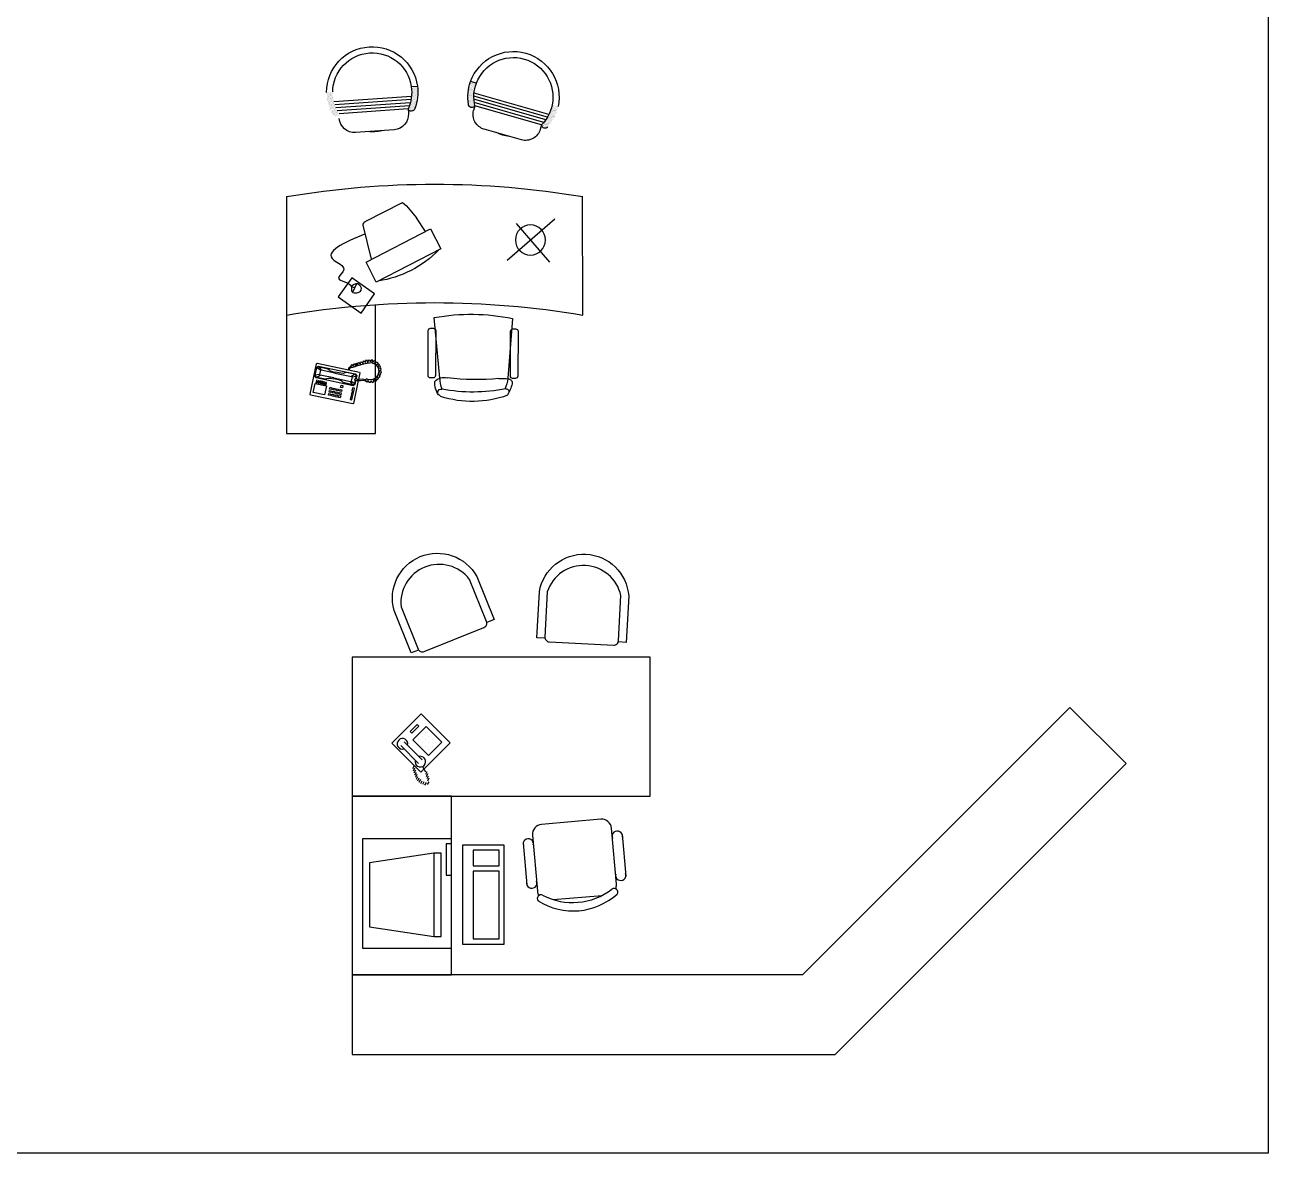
# Model space of a CAD drawing. Extents: x 0.3 to 17.9, y 0.2 to 10.4.
# Drawn here: x 11.63 to 17.89, y 0.21 to 5.89 of the extents above; entities that cross this region are included whole.
import ezdxf

# ---------------------------------------------------------------- set-up
doc = ezdxf.new("R2010")
doc.units = 0
doc.header["$MEASUREMENT"] = 0
doc.layers.get('0').update_dxf_attribs({"linetype": 'CONTINUOUS'})
doc.layers.add('Deftpoints', color=7, linetype='CONTINUOUS', plot=False)
doc.layers.add('www.dwgautocad.com', color=7, linetype='CONTINUOUS')

# ---------------------------------------------------------------- blocks, each defined once
blk = doc.blocks.new('A$C45E74A0F')
for p, q in [((27.6, 416.4), (51.7, 116.7)), ((393.8, 116.6), (421.7, 421.7)), ((0, 353.2), (1.5, 126.9)), ((25.5, 365.1), (11.7, 365)), ((38.8, 127.2), (37.4, 353.4)), ((414.4, 355.9), (415.9, 129.6)), ((440, 367.8), (426.1, 367.7)), ((453.3, 129.9), (451.8, 356.1)), ((13.3, 115.3), (27.2, 115.4)), ((427.7, 118), (441.6, 118))]:
    blk.add_line(p, q)
for centre, radius, start, end in [((238.2, -585.9), 1024.2, 79.67981, 101.86418), ((11.7, 353.2), 11.7, 90.37246, 180.37246), ((25.6, 353.3), 11.7, 0.37246, 90.37246), ((426.2, 355.9), 11.7, 90.37246, 180.37246), ((440.1, 356), 11.7, 0.37246, 90.37246), ((13.2, 127), 11.7, 180.37246, 270.37246), ((27.1, 127.1), 11.7, 270.37246, 0.37246), ((427.6, 129.7), 11.7, 180.37246, 270.37246), ((441.5, 129.8), 11.7, 270.37246, 0.37246), ((50.2, 92.6), 20.8, 98.48687, 191.15529), ((300.9, 165.2), 281.8, 195.78261, 208.5851), ((60.1, 48.6), 14.5, 84.93318, 231.29339), ((77.9, -93.2), 208.6, 84.98452, 98.48687), ((223.8, 133.3), 173, 186.27648, 204.3457), ((226.1, 883.8), 837.1, 258.65311, 280.84693), ((211.8, 1433), 1323.4, 264.98452, 276.274), ((374.6, 62.5), 58, 40.88663, 108.26843), ((265, 111.9), 127.8, 336.8633, 2.63181), ((324.4, 89.3), 94.6, 323.16991, 6.71583), ((230.4, 520.7), 521.3, 250.16099, 287.80067), ((386.9, 44.5), 17.4, 287.05207, 100.84693)]:
    blk.add_arc(centre, radius, start, end)
blk = doc.blocks.new('A$C54284ABF')
for p, q in [((535.1, 1762.7), (564.6, 1771.1)), ((537, 1760.5), (537, 1760.5)), ((540, 1756.1), (540, 1756.1)), ((542.4, 1760.2), (542.4, 1760.2)), ((544.7, 1764.4), (544.7, 1764.4)), ((545.4, 1755.8), (545.4, 1755.8)), ((547.7, 1760), (547.7, 1760)), ((550, 1764.2), (550, 1764.2)), ((550.7, 1755.6), (550.7, 1755.6)), ((553, 1759.8), (553, 1759.8)), ((555.4, 1763.9), (555.4, 1763.9)), ((556.1, 1755.3), (556.1, 1755.3)), ((557.7, 1768.1), (557.7, 1768.1)), ((558.4, 1759.5), (558.4, 1759.5)), ((560.7, 1763.7), (560.7, 1763.7)), ((561.4, 1755.1), (561.4, 1755.1)), ((563, 1767.9), (563, 1767.9)), ((563.7, 1759.3), (563.7, 1759.3)), ((566.1, 1763.5), (566.1, 1763.5)), ((566.7, 1754.9), (566.7, 1754.9)), ((169.9, 1606.2), (546.5, 1713.7)), ((177.3, 1592.5), (547.5, 1698)), ((540.7, 1747.5), (540.7, 1747.5)), ((543.1, 1751.6), (543.1, 1751.6)), ((543.8, 1743), (543.8, 1743)), ((544.4, 1734.5), (544.4, 1734.5)), ((545.1, 1725.9), (545.1, 1725.9)), ((546.1, 1747.2), (546.1, 1747.2)), ((546.8, 1738.6), (546.8, 1738.6)), ((547.5, 1730), (547.5, 1730)), ((547.9, 1691.5), (547.9, 1691.5)), ((548.2, 1721.4), (548.2, 1721.4)), ((548.4, 1751.4), (548.4, 1751.4)), ((548.8, 1712.9), (548.8, 1712.9)), ((549.1, 1742.8), (549.1, 1742.8)), ((549.5, 1704.3), (549.5, 1704.3)), ((549.8, 1734.2), (549.8, 1734.2)), ((550.2, 1695.7), (550.2, 1695.7)), ((550.5, 1725.6), (550.5, 1725.6)), ((551.2, 1717), (551.2, 1717)), ((551.4, 1747), (551.4, 1747)), ((551.9, 1708.4), (551.9, 1708.4)), ((552.1, 1738.4), (552.1, 1738.4)), ((552.6, 1699.8), (552.6, 1699.8)), ((552.8, 1729.8), (552.8, 1729.8)), ((553.2, 1691.3), (553.2, 1691.3)), ((553.5, 1721.2), (553.5, 1721.2)), ((553.7, 1751.2), (553.7, 1751.2)), ((554.2, 1712.6), (554.2, 1712.6)), ((554.4, 1742.6), (554.4, 1742.6)), ((554.9, 1704), (554.9, 1704)), ((555.1, 1734), (555.1, 1734)), ((555.6, 1695.4), (555.6, 1695.4)), ((555.8, 1725.4), (555.8, 1725.4)), ((556.5, 1716.8), (556.5, 1716.8)), ((556.8, 1746.8), (556.8, 1746.8)), ((557.2, 1708.2), (557.2, 1708.2)), ((557.5, 1738.2), (557.5, 1738.2)), ((557.9, 1699.6), (557.9, 1699.6)), ((558.1, 1729.6), (558.1, 1729.6)), ((558.6, 1691), (558.6, 1691)), ((558.8, 1721), (558.8, 1721)), ((559.1, 1750.9), (559.1, 1750.9)), ((559.5, 1712.4), (559.5, 1712.4)), ((559.8, 1742.3), (559.8, 1742.3)), ((560.2, 1703.8), (560.2, 1703.8)), ((560.5, 1733.7), (560.5, 1733.7)), ((560.9, 1695.2), (560.9, 1695.2)), ((561.2, 1725.2), (561.2, 1725.2)), ((561.9, 1716.6), (561.9, 1716.6)), ((562.1, 1746.5), (562.1, 1746.5)), ((562.5, 1708), (562.5, 1708)), ((562.8, 1737.9), (562.8, 1737.9)), ((563.2, 1699.4), (563.2, 1699.4)), ((563.5, 1729.3), (563.5, 1729.3)), ((563.9, 1690.8), (563.9, 1690.8)), ((564.2, 1720.7), (564.2, 1720.7)), ((564.4, 1750.7), (564.4, 1750.7)), ((564.9, 1712.1), (564.9, 1712.1)), ((565.1, 1742.1), (565.1, 1742.1)), ((565.6, 1703.6), (565.6, 1703.6)), ((565.8, 1733.5), (565.8, 1733.5)), ((566.3, 1695), (566.3, 1695)), ((566.5, 1724.9), (566.5, 1724.9)), ((567.2, 1716.3), (567.2, 1716.3)), ((567.4, 1746.3), (567.4, 1746.3)), ((567.9, 1707.7), (567.9, 1707.7)), ((568.1, 1737.7), (568.1, 1737.7)), ((568.6, 1699.1), (568.6, 1699.1)), ((568.8, 1729.1), (568.8, 1729.1)), ((569.3, 1690.6), (569.3, 1690.6)), ((569.5, 1720.5), (569.5, 1720.5)), ((569.8, 1750.5), (569.8, 1750.5)), ((570.2, 1711.9), (570.2, 1711.9)), ((570.5, 1741.9), (570.5, 1741.9)), ((570.9, 1703.3), (570.9, 1703.3)), ((571.1, 1733.3), (571.1, 1733.3)), ((571.6, 1694.7), (571.6, 1694.7)), ((571.8, 1724.7), (571.8, 1724.7)), ((572.5, 1716.1), (572.5, 1716.1)), ((573.2, 1707.5), (573.2, 1707.5)), ((573.5, 1737.5), (573.5, 1737.5)), ((573.9, 1698.9), (573.9, 1698.9)), ((574.2, 1728.9), (574.2, 1728.9)), ((574.6, 1690.3), (574.6, 1690.3)), ((574.9, 1720.3), (574.9, 1720.3)), ((575.6, 1711.7), (575.6, 1711.7)), ((576.2, 1703.1), (576.2, 1703.1)), ((576.9, 1694.5), (576.9, 1694.5)), ((830.6, 1717), (830.6, 1717)), ((831, 1698.3), (831, 1698.3)), ((831.5, 1730.5), (831.5, 1730.5)), ((862.6, 1746.3), (832, 1748.4)), ((832, 1711.8), (832, 1711.8)), ((832.4, 1693.1), (832.4, 1693.1)), ((832.5, 1743.9), (832.5, 1743.9)), ((832.9, 1725.3), (832.9, 1725.3)), ((833.3, 1706.6), (833.3, 1706.6)), ((833.8, 1738.8), (833.8, 1738.8)), ((834.2, 1720.1), (834.2, 1720.1)), ((834.6, 1701.4), (834.6, 1701.4)), ((835.1, 1733.6), (835.1, 1733.6)), ((835.6, 1714.9), (835.6, 1714.9)), ((836, 1696.3), (836, 1696.3)), ((836.1, 1747.1), (836.1, 1747.1)), ((836.5, 1728.4), (836.5, 1728.4)), ((836.9, 1709.7), (836.9, 1709.7)), ((837.3, 1691.1), (837.3, 1691.1)), ((837.4, 1741.9), (837.4, 1741.9)), ((837.8, 1723.2), (837.8, 1723.2)), ((838.2, 1704.6), (838.2, 1704.6)), ((838.8, 1736.7), (838.8, 1736.7)), ((839.2, 1718.1), (839.2, 1718.1)), ((839.6, 1699.4), (839.6, 1699.4)), ((840.1, 1731.6), (840.1, 1731.6)), ((840.5, 1712.9), (840.5, 1712.9)), ((840.9, 1694.2), (840.9, 1694.2)), ((841, 1745.1), (841, 1745.1)), ((841.4, 1726.4), (841.4, 1726.4)), ((841.8, 1707.7), (841.8, 1707.7)), ((842.4, 1739.9), (842.4, 1739.9)), ((842.8, 1721.2), (842.8, 1721.2)), ((843.2, 1702.5), (843.2, 1702.5)), ((843.7, 1734.7), (843.7, 1734.7)), ((844.1, 1716), (844.1, 1716)), ((844.5, 1697.4), (844.5, 1697.4)), ((845, 1729.5), (845, 1729.5)), ((845.5, 1710.9), (845.5, 1710.9)), ((845.9, 1692.2), (845.9, 1692.2)), ((846, 1743), (846, 1743)), ((846.4, 1724.4), (846.4, 1724.4)), ((846.8, 1705.7), (846.8, 1705.7)), ((847.3, 1737.8), (847.3, 1737.8)), ((847.7, 1719.2), (847.7, 1719.2)), ((848.1, 1700.5), (848.1, 1700.5)), ((848.6, 1732.7), (848.6, 1732.7)), ((849.1, 1714), (849.1, 1714)), ((849.5, 1695.3), (849.5, 1695.3)), ((849.6, 1746.2), (849.6, 1746.2)), ((850, 1727.5), (850, 1727.5)), ((850.4, 1708.8), (850.4, 1708.8)), ((850.8, 1690.2), (850.8, 1690.2)), ((850.9, 1741), (850.9, 1741)), ((851.3, 1722.3), (851.3, 1722.3)), ((851.7, 1703.6), (851.7, 1703.6)), ((852.2, 1735.8), (852.2, 1735.8)), ((852.7, 1717.1), (852.7, 1717.1)), ((853.1, 1698.5), (853.1, 1698.5)), ((853.6, 1730.6), (853.6, 1730.6)), ((854, 1712), (854, 1712)), ((854.4, 1693.3), (854.4, 1693.3)), ((854.5, 1744.1), (854.5, 1744.1)), ((854.9, 1725.5), (854.9, 1725.5)), ((855.3, 1706.8), (855.3, 1706.8)), ((855.8, 1739), (855.8, 1739)), ((856.3, 1720.3), (856.3, 1720.3)), ((856.7, 1701.6), (856.7, 1701.6)), ((857.2, 1733.8), (857.2, 1733.8)), ((857.6, 1715.1), (857.6, 1715.1)), ((858, 1696.4), (858, 1696.4)), ((858.5, 1728.6), (858.5, 1728.6)), ((858.9, 1709.9), (858.9, 1709.9)), ((859.4, 1691.3), (859.4, 1691.3)), ((859.5, 1742.1), (859.5, 1742.1)), ((859.9, 1723.4), (859.9, 1723.4)), ((860.3, 1704.8), (860.3, 1704.8)), ((860.8, 1736.9), (860.8, 1736.9)), ((861.6, 1695.9), (1252.4, 1669.1)), ((1258.4, 1702.9), (1258.4, 1702.9)), ((1259.3, 1716.4), (1259.3, 1716.4)), ((1259.7, 1697.7), (1259.7, 1697.7)), ((1260.6, 1711.2), (1260.6, 1711.2)), ((1261.1, 1692.5), (1261.1, 1692.5)), ((1262, 1706), (1262, 1706)), ((1263.3, 1700.9), (1263.3, 1700.9)), ((1264.2, 1714.4), (1264.2, 1714.4)), ((1264.7, 1695.7), (1264.7, 1695.7)), ((1265.6, 1709.2), (1265.6, 1709.2)), ((1266, 1690.5), (1266, 1690.5)), ((1266.9, 1704), (1266.9, 1704)), ((1267.8, 1717.5), (1267.8, 1717.5)), ((1268.3, 1698.8), (1268.3, 1698.8)), ((1269.2, 1712.3), (1269.2, 1712.3)), ((1269.6, 1693.7), (1269.6, 1693.7)), ((1270.5, 1707.1), (1270.5, 1707.1)), ((1271.9, 1702), (1271.9, 1702)), ((1272.8, 1715.5), (1272.8, 1715.5)), ((1273.2, 1696.8), (1273.2, 1696.8)), ((1274.1, 1710.3), (1274.1, 1710.3)), ((1274.5, 1691.6), (1274.5, 1691.6)), ((1275.5, 1705.1), (1275.5, 1705.1)), ((1276.8, 1699.9), (1276.8, 1699.9)), ((1277.7, 1713.4), (1277.7, 1713.4)), ((1278.2, 1694.8), (1278.2, 1694.8)), ((1279.1, 1708.3), (1279.1, 1708.3)), ((1280.4, 1703.1), (1280.4, 1703.1)), ((1281.3, 1716.6), (1281.3, 1716.6)), ((1281.8, 1697.9), (1281.8, 1697.9)), ((1282.7, 1711.4), (1282.7, 1711.4)), ((1283.1, 1692.7), (1283.1, 1692.7)), ((1284, 1706.2), (1284, 1706.2)), ((1285.4, 1701), (1285.4, 1701)), ((1286.3, 1714.5), (1286.3, 1714.5)), ((1286.7, 1695.9), (1286.7, 1695.9)), ((1287.6, 1709.4), (1287.6, 1709.4)), ((126.2, 1641.5), (126.2, 1641.5)), ((128.5, 1645.7), (128.5, 1645.7)), ((129.2, 1637.1), (129.2, 1637.1)), ((129.9, 1628.5), (129.9, 1628.5)), ((131.5, 1641.3), (131.5, 1641.3)), ((132.2, 1632.7), (132.2, 1632.7)), ((133.8, 1645.5), (133.8, 1645.5)), ((134.5, 1636.9), (134.5, 1636.9)), ((135.2, 1628.3), (135.2, 1628.3)), ((136.9, 1641.1), (136.9, 1641.1)), ((137.5, 1632.5), (137.5, 1632.5)), ((139.2, 1645.2), (139.2, 1645.2)), ((139.9, 1636.6), (139.9, 1636.6)), ((140.6, 1628.1), (140.6, 1628.1)), ((141.5, 1649.4), (141.5, 1649.4)), ((142.2, 1640.8), (142.2, 1640.8)), ((142.9, 1632.2), (142.9, 1632.2)), ((144.5, 1645), (144.5, 1645)), ((145.2, 1636.4), (145.2, 1636.4)), ((145.9, 1627.8), (145.9, 1627.8)), ((146.8, 1649.2), (146.8, 1649.2)), ((147.5, 1640.6), (147.5, 1640.6)), ((148.2, 1632), (148.2, 1632)), ((149.9, 1644.8), (149.9, 1644.8)), ((150.6, 1636.2), (150.6, 1636.2)), ((151.2, 1627.6), (151.2, 1627.6)), ((152.2, 1648.9), (152.2, 1648.9)), ((152.9, 1640.4), (152.9, 1640.4)), ((153.6, 1631.8), (153.6, 1631.8)), ((155.2, 1644.5), (155.2, 1644.5)), ((155.9, 1635.9), (155.9, 1635.9)), ((156.6, 1627.3), (156.6, 1627.3)), ((158.9, 1631.5), (158.9, 1631.5)), ((186, 1579), (547.2, 1682)), ((196, 1566), (545.6, 1665.7)), ((207.5, 1553.3), (542.5, 1648.9)), ((542.5, 1648.9), (548.9, 1626.5)), ((545.3, 1657.4), (545.3, 1657.4)), ((546, 1648.8), (546, 1648.8)), ((547, 1670.1), (547, 1670.1)), ((547.7, 1661.5), (547.7, 1661.5)), ((548.4, 1652.9), (548.4, 1652.9)), ((548.6, 1682.9), (548.6, 1682.9)), ((549, 1644.3), (549, 1644.3)), ((549.3, 1674.3), (549.3, 1674.3)), ((550, 1665.7), (550, 1665.7)), ((550.7, 1657.1), (550.7, 1657.1)), ((550.9, 1687.1), (550.9, 1687.1)), ((551.4, 1648.5), (551.4, 1648.5)), ((551.6, 1678.5), (551.6, 1678.5)), ((552.3, 1669.9), (552.3, 1669.9)), ((553, 1661.3), (553, 1661.3)), ((553.7, 1652.7), (553.7, 1652.7)), ((553.9, 1682.7), (553.9, 1682.7)), ((554.4, 1644.1), (554.4, 1644.1)), ((554.6, 1674.1), (554.6, 1674.1)), ((555.3, 1665.5), (555.3, 1665.5)), ((556, 1656.9), (556, 1656.9)), ((556.3, 1686.8), (556.3, 1686.8)), ((556.7, 1648.3), (556.7, 1648.3)), ((557, 1678.2), (557, 1678.2)), ((557.7, 1669.7), (557.7, 1669.7)), ((558.3, 1661.1), (558.3, 1661.1)), ((559, 1652.5), (559, 1652.5)), ((559.3, 1682.4), (559.3, 1682.4)), ((559.7, 1643.9), (559.7, 1643.9)), ((560, 1673.8), (560, 1673.8)), ((560.7, 1665.2), (560.7, 1665.2)), ((561.4, 1656.7), (561.4, 1656.7)), ((561.6, 1686.6), (561.6, 1686.6)), ((562.1, 1648.1), (562.1, 1648.1)), ((562.3, 1678), (562.3, 1678)), ((563, 1669.4), (563, 1669.4)), ((563.7, 1660.8), (563.7, 1660.8)), ((564.4, 1652.2), (564.4, 1652.2)), ((564.6, 1682.2), (564.6, 1682.2)), ((565.1, 1643.6), (565.1, 1643.6)), ((565.3, 1673.6), (565.3, 1673.6)), ((566, 1665), (566, 1665)), ((566.7, 1656.4), (566.7, 1656.4)), ((566.9, 1686.4), (566.9, 1686.4)), ((567.4, 1647.8), (567.4, 1647.8)), ((567.6, 1677.8), (567.6, 1677.8)), ((568.3, 1669.2), (568.3, 1669.2)), ((569, 1660.6), (569, 1660.6)), ((569.7, 1652), (569.7, 1652)), ((570, 1682), (570, 1682)), ((570.7, 1673.4), (570.7, 1673.4)), ((571.3, 1664.8), (571.3, 1664.8)), ((572, 1656.2), (572, 1656.2)), ((572.3, 1686.1), (572.3, 1686.1)), ((573, 1677.5), (573, 1677.5)), ((573.7, 1669), (573.7, 1669)), ((574.4, 1660.4), (574.4, 1660.4)), ((575.3, 1681.7), (575.3, 1681.7)), ((576, 1673.1), (576, 1673.1)), ((577.6, 1685.9), (577.6, 1685.9)), ((833.7, 1687.9), (833.7, 1687.9)), ((835.1, 1682.8), (835.1, 1682.8)), ((836.4, 1677.6), (836.4, 1677.6)), ((837.7, 1672.4), (837.7, 1672.4)), ((838.7, 1685.9), (838.7, 1685.9)), ((839.1, 1667.2), (839.1, 1667.2)), ((840, 1680.7), (840, 1680.7)), ((840.4, 1662.1), (840.4, 1662.1)), ((841.3, 1675.6), (841.3, 1675.6)), ((841.8, 1656.9), (841.8, 1656.9)), ((842.3, 1689), (842.3, 1689)), ((842.7, 1670.4), (842.7, 1670.4)), ((843.1, 1651.7), (843.1, 1651.7)), ((843.6, 1683.9), (843.6, 1683.9)), ((844, 1665.2), (844, 1665.2)), ((844.4, 1646.5), (844.4, 1646.5)), ((844.9, 1678.7), (844.9, 1678.7)), ((845.4, 1660), (845.4, 1660)), ((845.8, 1641.4), (845.8, 1641.4)), ((846.3, 1673.5), (846.3, 1673.5)), ((846.7, 1654.9), (846.7, 1654.9)), ((847.1, 1636.2), (847.1, 1636.2)), ((847.2, 1687), (847.2, 1687)), ((847.6, 1668.3), (847.6, 1668.3)), ((848, 1649.7), (848, 1649.7)), ((848.5, 1681.8), (848.5, 1681.8)), ((848.5, 1631), (848.5, 1631)), ((849, 1663.2), (849, 1663.2)), ((849.4, 1644.5), (849.4, 1644.5)), ((849.9, 1676.7), (849.9, 1676.7)), ((850.3, 1658), (850.3, 1658)), ((850.7, 1639.3), (850.7, 1639.3)), ((851.2, 1671.5), (851.2, 1671.5)), ((851.6, 1652.8), (851.6, 1652.8)), ((852.1, 1685), (852.1, 1685)), ((852.1, 1634.2), (852.1, 1634.2)), ((852.6, 1666.3), (852.6, 1666.3)), ((853, 1647.6), (853, 1647.6)), ((853.4, 1629), (853.4, 1629)), ((853.5, 1679.8), (853.5, 1679.8)), ((853.9, 1661.1), (853.9, 1661.1)), ((854.3, 1642.5), (854.3, 1642.5)), ((854.8, 1674.6), (854.8, 1674.6)), ((855.2, 1656), (855.2, 1656)), ((855.7, 1637.3), (855.7, 1637.3)), ((855.8, 1688.1), (855.8, 1688.1)), ((856.2, 1669.5), (856.2, 1669.5)), ((856.6, 1650.8), (856.6, 1650.8)), ((857, 1632.1), (857, 1632.1)), ((857.1, 1682.9), (857.1, 1682.9)), ((857.5, 1664.3), (857.5, 1664.3)), ((857.9, 1645.6), (857.9, 1645.6)), ((858.4, 1677.8), (858.4, 1677.8)), ((858.8, 1659.1), (858.8, 1659.1)), ((859.3, 1640.4), (859.3, 1640.4)), ((859.8, 1672.6), (859.8, 1672.6)), ((860.2, 1653.9), (860.2, 1653.9)), ((860.6, 1635.3), (860.6, 1635.3)), ((860.7, 1686.1), (860.7, 1686.1)), ((861.1, 1667.4), (861.1, 1667.4)), ((861.5, 1648.8), (861.5, 1648.8)), ((861.9, 1630.1), (861.9, 1630.1)), ((862, 1680.9), (862, 1680.9)), ((862.5, 1662.2), (862.5, 1662.2)), ((862.9, 1643.6), (862.9, 1643.6)), ((863.4, 1675.7), (863.4, 1675.7)), ((863.8, 1657.1), (863.8, 1657.1)), ((863.9, 1680.4), (1248, 1654.1)), ((864.2, 1638.4), (864.2, 1638.4)), ((864.7, 1670.6), (864.7, 1670.6)), ((865.1, 1651.9), (865.1, 1651.9)), ((865.5, 1633.2), (865.5, 1633.2)), ((866.1, 1665.4), (866.1, 1665.4)), ((866.5, 1646.7), (866.5, 1646.7)), ((866.9, 1628.1), (866.9, 1628.1)), ((867.4, 1660.2), (867.4, 1660.2)), ((867.5, 1664.8), (1242.3, 1639.2)), ((867.8, 1641.5), (867.8, 1641.5)), ((868.7, 1655), (868.7, 1655)), ((869.2, 1636.4), (869.2, 1636.4)), ((870.1, 1649.9), (870.1, 1649.9)), ((870.5, 1631.2), (870.5, 1631.2)), ((871.4, 1644.7), (871.4, 1644.7)), ((872.5, 1649.2), (1235.2, 1624.3)), ((872.8, 1639.5), (872.8, 1639.5)), ((874.1, 1634.3), (874.1, 1634.3)), ((875.4, 1629.2), (875.4, 1629.2)), ((879.1, 1633.4), (877.5, 1610.1)), ((879.1, 1633.4), (1226.6, 1609.6)), ((1238, 1628), (1238, 1628)), ((1241.6, 1631.2), (1241.6, 1631.2)), ((1243.9, 1639.5), (1243.9, 1639.5)), ((1245.2, 1634.3), (1245.2, 1634.3)), ((1246.1, 1647.8), (1246.1, 1647.8)), ((1246.5, 1629.1), (1246.5, 1629.1)), ((1247.5, 1642.6), (1247.5, 1642.6)), ((1248.8, 1637.5), (1248.8, 1637.5)), ((1249.7, 1651), (1249.7, 1651)), ((1250.1, 1632.3), (1250.1, 1632.3)), ((1251.1, 1645.8), (1251.1, 1645.8)), ((1252, 1659.3), (1252, 1659.3)), ((1252.4, 1640.6), (1252.4, 1640.6)), ((1253.3, 1654.1), (1253.3, 1654.1)), ((1253.8, 1635.4), (1253.8, 1635.4)), ((1254.3, 1667.6), (1254.3, 1667.6)), ((1254.7, 1648.9), (1254.7, 1648.9)), ((1255.1, 1630.3), (1255.1, 1630.3)), ((1255.2, 1681.1), (1255.2, 1681.1)), ((1255.6, 1662.4), (1255.6, 1662.4)), ((1256, 1643.8), (1256, 1643.8)), ((1256.5, 1675.9), (1256.5, 1675.9)), ((1256.9, 1657.2), (1256.9, 1657.2)), ((1257.4, 1638.6), (1257.4, 1638.6)), ((1257.5, 1689.4), (1257.5, 1689.4)), ((1257.9, 1670.7), (1257.9, 1670.7)), ((1258.3, 1652.1), (1258.3, 1652.1)), ((1258.7, 1633.4), (1258.7, 1633.4)), ((1258.8, 1684.2), (1258.8, 1684.2)), ((1259.2, 1665.6), (1259.2, 1665.6)), ((1259.6, 1646.9), (1259.6, 1646.9)), ((1260, 1628.2), (1260, 1628.2)), ((1260.1, 1679.1), (1260.1, 1679.1)), ((1260.5, 1660.4), (1260.5, 1660.4)), ((1261, 1641.7), (1261, 1641.7)), ((1261.5, 1673.9), (1261.5, 1673.9)), ((1261.9, 1655.2), (1261.9, 1655.2)), ((1262.3, 1636.5), (1262.3, 1636.5)), ((1262.4, 1687.4), (1262.4, 1687.4)), ((1262.8, 1668.7), (1262.8, 1668.7)), ((1263.2, 1650), (1263.2, 1650)), ((1263.6, 1631.4), (1263.6, 1631.4)), ((1263.7, 1682.2), (1263.7, 1682.2)), ((1264.2, 1663.5), (1264.2, 1663.5)), ((1264.6, 1644.9), (1264.6, 1644.9)), ((1265.1, 1677), (1265.1, 1677)), ((1265.5, 1658.4), (1265.5, 1658.4)), ((1265.9, 1639.7), (1265.9, 1639.7)), ((1266.4, 1671.8), (1266.4, 1671.8)), ((1266.8, 1653.2), (1266.8, 1653.2)), ((1267.2, 1634.5), (1267.2, 1634.5)), ((1267.3, 1685.3), (1267.3, 1685.3)), ((1267.8, 1666.7), (1267.8, 1666.7)), ((1268.2, 1648), (1268.2, 1648)), ((1268.6, 1629.3), (1268.6, 1629.3)), ((1268.7, 1680.2), (1268.7, 1680.2)), ((1269.1, 1661.5), (1269.1, 1661.5)), ((1269.5, 1642.8), (1269.5, 1642.8)), ((1270, 1675), (1270, 1675)), ((1270.4, 1656.3), (1270.4, 1656.3)), ((1270.8, 1637.7), (1270.8, 1637.7)), ((1270.9, 1688.5), (1270.9, 1688.5)), ((1271.4, 1669.8), (1271.4, 1669.8)), ((1271.8, 1651.1), (1271.8, 1651.1)), ((1272.2, 1632.5), (1272.2, 1632.5)), ((1272.3, 1683.3), (1272.3, 1683.3)), ((1272.7, 1664.6), (1272.7, 1664.6)), ((1273.1, 1646), (1273.1, 1646)), ((1273.6, 1678.1), (1273.6, 1678.1)), ((1274, 1659.5), (1274, 1659.5)), ((1274.5, 1640.8), (1274.5, 1640.8)), ((1275, 1673), (1275, 1673)), ((1275.4, 1654.3), (1275.4, 1654.3)), ((1275.9, 1686.4), (1275.9, 1686.4)), ((1276.3, 1667.8), (1276.3, 1667.8)), ((1276.7, 1649.1), (1276.7, 1649.1)), ((1277.2, 1681.3), (1277.2, 1681.3)), ((1277.6, 1662.6), (1277.6, 1662.6)), ((1278.6, 1676.1), (1278.6, 1676.1)), ((1279, 1657.4), (1279, 1657.4)), ((1279.5, 1689.6), (1279.5, 1689.6)), ((1279.9, 1670.9), (1279.9, 1670.9)), ((1280.8, 1684.4), (1280.8, 1684.4)), ((1281.2, 1665.7), (1281.2, 1665.7)), ((1282.2, 1679.2), (1282.2, 1679.2)), ((1283.5, 1674.1), (1283.5, 1674.1)), ((1284.4, 1687.6), (1284.4, 1687.6)), ((1285.8, 1682.4), (1285.8, 1682.4)), ((132.9, 1624.1), (132.9, 1624.1)), ((133.6, 1615.5), (133.6, 1615.5)), ((135.9, 1619.7), (135.9, 1619.7)), ((136.6, 1611.1), (136.6, 1611.1)), ((138.2, 1623.9), (138.2, 1623.9)), ((138.9, 1615.3), (138.9, 1615.3)), ((139.6, 1606.7), (139.6, 1606.7)), ((140.3, 1598.1), (140.3, 1598.1)), ((141.3, 1619.5), (141.3, 1619.5)), ((141.9, 1610.9), (141.9, 1610.9)), ((142.6, 1602.3), (142.6, 1602.3)), ((143.3, 1593.7), (143.3, 1593.7)), ((143.6, 1623.6), (143.6, 1623.6)), ((144.3, 1615), (144.3, 1615)), ((145, 1606.5), (145, 1606.5)), ((145.7, 1597.9), (145.7, 1597.9)), ((146.4, 1589.3), (146.4, 1589.3)), ((146.6, 1619.2), (146.6, 1619.2)), ((147.3, 1610.6), (147.3, 1610.6)), ((148, 1602), (148, 1602)), ((148.7, 1593.4), (148.7, 1593.4)), ((148.9, 1623.4), (148.9, 1623.4)), ((149.4, 1584.9), (149.4, 1584.9)), ((149.6, 1614.8), (149.6, 1614.8)), ((150.3, 1606.2), (150.3, 1606.2)), ((151, 1597.6), (151, 1597.6)), ((151.7, 1589), (151.7, 1589)), ((151.9, 1619), (151.9, 1619)), ((152.4, 1580.4), (152.4, 1580.4)), ((152.6, 1610.4), (152.6, 1610.4)), ((153.3, 1601.8), (153.3, 1601.8)), ((154, 1593.2), (154, 1593.2)), ((154.3, 1623.2), (154.3, 1623.2)), ((154.7, 1584.6), (154.7, 1584.6)), ((155, 1614.6), (155, 1614.6)), ((155.4, 1576), (155.4, 1576)), ((155.6, 1606), (155.6, 1606)), ((156.3, 1597.4), (156.3, 1597.4)), ((157, 1588.8), (157, 1588.8)), ((157.3, 1618.8), (157.3, 1618.8)), ((157.7, 1580.2), (157.7, 1580.2)), ((158, 1610.2), (158, 1610.2)), ((158.4, 1571.6), (158.4, 1571.6)), ((158.7, 1601.6), (158.7, 1601.6)), ((159.4, 1593), (159.4, 1593)), ((159.6, 1622.9), (159.6, 1622.9)), ((160.1, 1584.4), (160.1, 1584.4)), ((160.3, 1614.3), (160.3, 1614.3)), ((160.7, 1575.8), (160.7, 1575.8)), ((161, 1605.8), (161, 1605.8)), ((161.4, 1567.2), (161.4, 1567.2)), ((161.7, 1597.2), (161.7, 1597.2)), ((162.4, 1588.6), (162.4, 1588.6)), ((162.6, 1618.5), (162.6, 1618.5)), ((163.1, 1580), (163.1, 1580)), ((163.3, 1609.9), (163.3, 1609.9)), ((163.8, 1571.4), (163.8, 1571.4)), ((164, 1601.3), (164, 1601.3)), ((164.7, 1592.7), (164.7, 1592.7)), ((165.4, 1584.2), (165.4, 1584.2)), ((165.6, 1614.1), (165.6, 1614.1)), ((166.1, 1575.6), (166.1, 1575.6)), ((166.3, 1605.5), (166.3, 1605.5)), ((166.8, 1567), (166.8, 1567)), ((167, 1596.9), (167, 1596.9)), ((167.7, 1588.3), (167.7, 1588.3)), ((168.4, 1579.7), (168.4, 1579.7)), ((169.1, 1571.1), (169.1, 1571.1)), ((169.3, 1601.1), (169.3, 1601.1)), ((170, 1592.5), (170, 1592.5)), ((170.7, 1583.9), (170.7, 1583.9)), ((171.4, 1575.3), (171.4, 1575.3)), ((172.1, 1566.7), (172.1, 1566.7)), ((172.4, 1596.7), (172.4, 1596.7)), ((173.1, 1588.1), (173.1, 1588.1)), ((173.7, 1579.5), (173.7, 1579.5)), ((174.4, 1570.9), (174.4, 1570.9)), ((175.4, 1592.3), (175.4, 1592.3)), ((176.1, 1583.7), (176.1, 1583.7)), ((176.8, 1575.1), (176.8, 1575.1)), ((177.5, 1566.5), (177.5, 1566.5)), ((178.4, 1587.9), (178.4, 1587.9)), ((179.1, 1579.3), (179.1, 1579.3)), ((179.8, 1570.7), (179.8, 1570.7)), ((181.4, 1583.4), (181.4, 1583.4)), ((182.1, 1574.9), (182.1, 1574.9)), ((182.8, 1566.3), (182.8, 1566.3)), ((184.4, 1579), (184.4, 1579)), ((185.1, 1570.4), (185.1, 1570.4)), ((187.4, 1574.6), (187.4, 1574.6)), ((188.1, 1566), (188.1, 1566)), ((190.5, 1570.2), (190.5, 1570.2)), ((193.5, 1565.8), (193.5, 1565.8)), ((858.3, 1626.9), (858.3, 1626.9)), ((863.3, 1624.9), (863.3, 1624.9)), ((871.8, 1626), (871.8, 1626)), ((1229.9, 1608.3), (1229.9, 1608.3)), ((1231.2, 1603.1), (1231.2, 1603.1)), ((1232.1, 1616.6), (1232.1, 1616.6)), ((1233.5, 1611.4), (1233.5, 1611.4)), ((1234.8, 1606.2), (1234.8, 1606.2)), ((1235.7, 1619.7), (1235.7, 1619.7)), ((1236.1, 1601.1), (1236.1, 1601.1)), ((1237.1, 1614.5), (1237.1, 1614.5)), ((1238.4, 1609.4), (1238.4, 1609.4)), ((1239.3, 1622.9), (1239.3, 1622.9)), ((1239.8, 1604.2), (1239.8, 1604.2)), ((1240.7, 1617.7), (1240.7, 1617.7)), ((1241.1, 1599), (1241.1, 1599)), ((1242, 1612.5), (1242, 1612.5)), ((1242.9, 1626), (1242.9, 1626)), ((1243.4, 1607.3), (1243.4, 1607.3)), ((1244.3, 1620.8), (1244.3, 1620.8)), ((1244.7, 1602.2), (1244.7, 1602.2)), ((1245.6, 1615.7), (1245.6, 1615.7)), ((1246, 1597), (1246, 1597)), ((1247, 1610.5), (1247, 1610.5)), ((1247.9, 1624), (1247.9, 1624)), ((1248.3, 1605.3), (1248.3, 1605.3)), ((1249.2, 1618.8), (1249.2, 1618.8)), ((1249.6, 1600.1), (1249.6, 1600.1)), ((1250.6, 1613.6), (1250.6, 1613.6)), ((1251.5, 1627.1), (1251.5, 1627.1)), ((1251.9, 1608.4), (1251.9, 1608.4)), ((1252.8, 1621.9), (1252.8, 1621.9)), ((1253.2, 1603.3), (1253.2, 1603.3)), ((1254.2, 1616.8), (1254.2, 1616.8)), ((1255.5, 1611.6), (1255.5, 1611.6)), ((1256.4, 1625.1), (1256.4, 1625.1)), ((1256.8, 1606.4), (1256.8, 1606.4)), ((1257.8, 1619.9), (1257.8, 1619.9)), ((1259.1, 1614.7), (1259.1, 1614.7)), ((1260.5, 1609.6), (1260.5, 1609.6)), ((1261.4, 1623), (1261.4, 1623)), ((1262.7, 1617.9), (1262.7, 1617.9)), ((1265, 1626.2), (1265, 1626.2)), ((1266.3, 1621), (1266.3, 1621)), ((164.5, 1562.8), (164.5, 1562.8)), ((167.5, 1558.4), (167.5, 1558.4)), ((169.8, 1562.6), (169.8, 1562.6)), ((170.5, 1554), (170.5, 1554)), ((172.8, 1558.1), (172.8, 1558.1)), ((173.5, 1549.5), (173.5, 1549.5)), ((175.1, 1562.3), (175.1, 1562.3)), ((175.8, 1553.7), (175.8, 1553.7)), ((176.5, 1545.1), (176.5, 1545.1)), ((178.2, 1557.9), (178.2, 1557.9)), ((178.8, 1549.3), (178.8, 1549.3)), ((179.5, 1540.7), (179.5, 1540.7)), ((180.5, 1562.1), (180.5, 1562.1)), ((181.2, 1553.5), (181.2, 1553.5)), ((181.9, 1544.9), (181.9, 1544.9)), ((183.5, 1557.7), (183.5, 1557.7)), ((184.2, 1549.1), (184.2, 1549.1)), ((184.9, 1540.5), (184.9, 1540.5)), ((185.8, 1561.9), (185.8, 1561.9)), ((186.5, 1553.3), (186.5, 1553.3)), ((187.2, 1544.7), (187.2, 1544.7)), ((188.8, 1557.4), (188.8, 1557.4)), ((189.5, 1548.8), (189.5, 1548.8)), ((190.2, 1540.3), (190.2, 1540.3)), ((191.2, 1561.6), (191.2, 1561.6)), ((191.8, 1553), (191.8, 1553)), ((192.5, 1544.4), (192.5, 1544.4)), ((194.2, 1557.2), (194.2, 1557.2)), ((194.9, 1548.6), (194.9, 1548.6)), ((195.6, 1540), (195.6, 1540)), ((196.5, 1561.4), (196.5, 1561.4)), ((197.2, 1552.8), (197.2, 1552.8)), ((197.9, 1544.2), (197.9, 1544.2)), ((199.5, 1557), (199.5, 1557)), ((200.2, 1548.4), (200.2, 1548.4)), ((202.5, 1552.6), (202.5, 1552.6)), ((203.2, 1544), (203.2, 1544)), ((205.5, 1548.1), (205.5, 1548.1)), ((207.5, 1553.3), (213.9, 1530.9)), ((308.5, 1478.3), (496.3, 1531.9)), ((948.6, 1528.6), (1143.4, 1515.2)), ((0, 596.3, -340.3), (0.1, 1192.5, -340.3)), ((1490.5, 1192.3, -340.3), (1490.4, 596.2, -340.3)), ((1094.5, 1067), (906.7, 1163.6)), ((380.4, 873.1), (140, 1080.3)), ((791.4, 1016.4), (837.3, 1085.1)), ((334.7, 1057.3), (166.7, 862.5)), ((766.6, 1029.8), (714.7, 929)), ((1090.7, 863.1), (766.6, 1029.8)), ((1062.9, 877.4), (1104.5, 1048.4)), ((714.7, 929), (1038.9, 762.4)), ((1038.9, 762.4), (1090.7, 863.1)), ((1047.4, 703.2), (1162.1, 784.2)), ((1157.2, 710.7), (1138.1, 752.6)), ((1162.1, 784.2), (1230.4, 687.5)), ((1115.7, 606.6), (1047.4, 703.2)), ((1163.7, 739.9), (1147.7, 733.2)), ((1043.2, 0, -340.3), (1043.3, 648.8, -340.3)), ((1230.4, 687.5), (1115.7, 606.6)), ((1490.4, 596.2, -340.3), (1490.3, 0, -340.3)), ((1490.3, 0, -340.3), (1043.2, 0, -340.3))]:
    blk.add_line(p, q)
at = {"linetype": 'ByBlock'}
for p, q in [((1013.5, 307.6), (1013.8, 313.8)), ((1013.8, 313.8), (1022.1, 315.9)), ((1014.4, 321.7), (1015.8, 327.2)), ((1022.1, 315.9), (1014.4, 321.7)), ((1015.8, 327.2), (1025.4, 328.3)), ((1015.9, 333.1), (1019.2, 339)), ((1025.4, 328.3), (1015.9, 333.1)), ((1019.2, 339), (1028.4, 337)), ((1022.8, 345), (1025.7, 349.8)), ((1028.4, 337), (1022.8, 345)), ((1025.7, 349.8), (1035, 347.2)), ((1030, 331.2), (1026, 311.5)), ((1040.5, 347.7), (1030, 331.2)), ((1030.3, 355.7), (1036, 359.5)), ((1035, 347.2), (1030.3, 355.7)), ((1036, 359.5), (1046, 353.8)), ((1062.9, 357), (1040.5, 347.7)), ((1043.7, 363.4), (1049.7, 365.9)), ((1046, 353.8), (1043.7, 363.4)), ((1049.7, 365.9), (1056, 358.8)), ((1056, 358.8), (1056.8, 369.1)), ((1056.8, 369.1), (1064.9, 369.1)), ((1094.4, 352.9), (1062.9, 357)), ((1064.9, 369.1), (1066.7, 360.7)), ((1066.7, 360.7), (1071.6, 368.6)), ((1071.6, 368.6), (1079.2, 367.9)), ((1079.2, 367.9), (1081, 357.9)), ((1081, 357.9), (1082.5, 367.6)), ((1082.5, 367.6), (1092.4, 366.8)), ((1092.4, 366.8), (1093.5, 357.3)), ((1093.5, 357.3), (1101.3, 364.8)), ((1114.6, 346.7), (1094.4, 352.9)), ((1101.3, 364.8), (1107, 362.4)), ((1107, 362.4), (1106.4, 353.1)), ((1106.4, 353.1), (1113.8, 359.6)), ((1113.8, 359.6), (1121.1, 357.5)), ((1116.9, 348.2), (1114.6, 346.7)), ((1117.9, 346.1), (1116.9, 348.2)), ((1132.1, 342.3), (1117.9, 346.1)), ((1121.1, 357.5), (1120, 348.5)), ((1120, 348.5), (1126, 355.7)), ((1336.2, 353.9), (1123.8, 309.2)), ((1126, 355.7), (1133.5, 354)), ((1133.5, 354), (1131.6, 344.8)), ((1131.6, 344.8), (1137.4, 352.8)), ((1151, 335.9), (1132.1, 342.3)), ((1137.4, 352.8), (1142.9, 351.4)), ((1142.9, 351.4), (1142, 341.8)), ((1142, 341.8), (1150, 348.7)), ((1329.6, 339.7), (1144.9, 300.8)), ((1150, 348.7), (1155.2, 347.2)), ((1161.5, 332.2), (1151, 335.9)), ((1155.2, 347.2), (1154.4, 338.5)), ((1154.4, 338.5), (1161.4, 345.2)), ((1161.4, 345.2), (1165.1, 344.7)), ((1163.9, 336.6), (1161.5, 332.2)), ((1164.5, 333.5), (1163.9, 336.6)), ((1166.8, 332), (1164.5, 333.5)), ((1165.1, 344.7), (1166.8, 341.5)), ((1166.8, 341.5), (1168.3, 335.9)), ((1170.5, 328.6), (1166.8, 332)), ((1168.3, 335.9), (1175.1, 332.8)), ((1173.7, 325.7), (1170.5, 328.6)), ((1176.2, 320.2), (1173.7, 325.7)), ((1175.1, 332.8), (1178.1, 329.5)), ((1178.1, 329.5), (1180.8, 321.2)), ((1246.9, 304.6), (1316.2, 319.2)), ((1271.8, 316.3), (1261.4, 312.5)), ((1278.5, 322.5), (1271.8, 316.3)), ((1285.6, 327.2), (1278.5, 322.5)), ((1327.1, 336), (1285.6, 327.2)), ((1327.1, 336), (1316.2, 319.2)), ((1316.2, 319.2), (1319.6, 318.3)), ((1319.6, 318.3), (1338, 330.2)), ((1319.6, 318.3), (1324.1, 296.8)), ((1333.6, 335.7), (1327.1, 336)), ((1338.9, 333.6), (1329.6, 339.7)), ((1338, 330.2), (1333.6, 335.7)), ((1339.9, 351.5), (1336.2, 353.9)), ((1345.8, 293.3), (1338, 330.2)), ((1348.6, 287.4), (1338.9, 333.6)), ((1372.3, 197.6), (1339.9, 351.5)), ((1024.1, 306.2), (1013.5, 307.6)), ((1015.6, 302.1), (1024.1, 306.2)), ((1017.3, 297), (1015.6, 302.1)), ((1026.5, 295), (1017.3, 297)), ((1018.9, 289.2), (1026.5, 295)), ((1022.2, 283), (1018.9, 289.2)), ((1032.3, 286.1), (1022.2, 283)), ((1026, 311.5), (1031.5, 293.1)), ((1027.6, 277.4), (1032.3, 286.1)), ((1032.6, 272.2), (1027.6, 277.4)), ((1031.5, 293.1), (1043.7, 278.5)), ((1040.8, 275.2), (1032.6, 272.2)), ((1037, 267), (1040.8, 275.2)), ((1043.6, 263.5), (1037, 267)), ((1051.4, 269.7), (1043.6, 263.5)), ((1043.7, 278.5), (1061.1, 269.8)), ((1051.5, 259.9), (1051.4, 269.7)), ((1059.5, 257.4), (1051.5, 259.9)), ((1064.5, 267.6), (1059.5, 257.4)), ((1061.1, 269.8), (1081.1, 272.4)), ((1067.5, 257.8), (1064.5, 267.6)), ((1076.1, 258.9), (1067.5, 257.8)), ((1079.5, 268.8), (1076.1, 258.9)), ((1083, 260.1), (1079.5, 268.8)), ((1081.1, 272.4), (1088, 275.1)), ((1090.4, 262.3), (1083, 260.1)), ((1088, 275.1), (1093.2, 270.4)), ((1093.1, 266.4), (1090.4, 262.3)), ((1095.1, 265.9), (1093.1, 266.4)), ((1093.2, 270.4), (1101.2, 272.4)), ((1103.2, 267.9), (1095.1, 265.9)), ((1101.2, 272.4), (1108.9, 273)), ((1118.6, 267.2), (1103.2, 267.9)), ((1108.9, 273), (1124.4, 272.4)), ((1135, 266.8), (1118.6, 267.2)), ((1123.8, 309.2), (1121.4, 305.5)), ((1121.4, 305.5), (1128.4, 272.3)), ((1124.4, 272.4), (1134.8, 272.3)), ((1129.5, 266.9), (1153.8, 151.6)), ((1134.8, 272.3), (1147.3, 274)), ((1148.3, 269.4), (1135, 266.8)), ((1144.9, 300.8), (1137.3, 291.2)), ((1137.3, 291.2), (1141.1, 273.1)), ((1139.5, 288.4), (1141.2, 295.2)), ((1142.6, 273.3), (1139.5, 288.4)), ((1161.1, 284.9), (1139.5, 288.4)), ((1141.2, 295.2), (1147.1, 298)), ((1142.1, 268.2), (1146.7, 246.5)), ((1147.2, 251.5), (1143.7, 268.5)), ((1147.1, 298), (1188.6, 306.8)), ((1147.1, 298), (1163.8, 287.1)), ((1165.6, 263.4), (1147.2, 251.5)), ((1147.2, 251.5), (1151.6, 246)), ((1147.3, 274), (1148.3, 269.4)), ((1156, 240.5), (1342.2, 279.7)), ((1158.1, 245.7), (1169, 262.5)), ((1158.1, 245.7), (1199.6, 254.5)), ((1163.8, 287.1), (1161.1, 284.9)), ((1161.1, 284.9), (1165.6, 263.4)), ((1246.9, 304.6), (1163.8, 287.1)), ((1169, 262.5), (1165.6, 263.4)), ((1252.1, 280), (1169, 262.5)), ((1188.6, 306.8), (1197, 305.3)), ((1197, 305.3), (1205.6, 302.3)), ((1199.6, 254.5), (1206.7, 259.2)), ((1205.6, 302.3), (1216.7, 303.1)), ((1206.7, 259.2), (1213.4, 265.4)), ((1213.4, 265.4), (1223.9, 269.2)), ((1216.7, 303.1), (1246, 309.2)), ((1223.9, 269.2), (1253.1, 275.4)), ((1261.4, 312.5), (1246, 309.2)), ((1252.1, 280), (1321.4, 294.6)), ((1268.5, 278.6), (1253.1, 275.4)), ((1279.6, 279.3), (1268.5, 278.6)), ((1288.3, 276.3), (1279.6, 279.3)), ((1296.6, 274.9), (1288.3, 276.3)), ((1289.1, 257.2), (1293.7, 258.2)), ((1291.7, 244.9), (1289.1, 257.2)), ((1346.5, 251.6), (1289.6, 239.6)), ((1293.7, 258.2), (1296.3, 245.9)), ((1338.2, 283.6), (1296.6, 274.9)), ((1298.3, 259.2), (1302.9, 260.1)), ((1300.9, 246.9), (1298.3, 259.2)), ((1302.9, 260.1), (1305.5, 247.8)), ((1307.5, 261.1), (1312.2, 262.1)), ((1310.1, 248.8), (1307.5, 261.1)), ((1312.2, 262.1), (1314.7, 249.8)), ((1316.8, 263.1), (1321.4, 264)), ((1319.4, 250.7), (1316.8, 263.1)), ((1324, 251.7), (1319.4, 250.7)), ((1321.4, 294.6), (1324.1, 296.8)), ((1338.2, 283.6), (1321.4, 294.6)), ((1321.4, 264), (1324, 251.7)), ((1324.1, 296.8), (1345.8, 293.3)), ((1326, 265), (1330.6, 266)), ((1328.6, 252.7), (1326, 265)), ((1333.2, 253.7), (1328.6, 252.7)), ((1330.6, 266), (1333.2, 253.7)), ((1335.2, 266.9), (1339.9, 267.9)), ((1337.8, 254.6), (1335.2, 266.9)), ((1342.5, 255.6), (1337.8, 254.6)), ((1344, 286.5), (1338.2, 283.6)), ((1339.9, 267.9), (1342.5, 255.6)), ((1342.2, 279.7), (1348.6, 287.4)), ((1345.8, 293.3), (1344, 286.5)), ((1355.9, 207), (1346.5, 251.6)), ((1146.7, 246.5), (1156, 240.5)), ((1149, 227.7), (1158.3, 229.7)), ((1152.3, 212.3), (1149, 227.7)), ((1151.6, 246), (1158.1, 245.7)), ((1161.5, 214.3), (1152.3, 212.3)), ((1153.6, 206.2), (1162.8, 208.1)), ((1156.8, 190.8), (1153.6, 206.2)), ((1166, 192.7), (1156.8, 190.8)), ((1157.5, 149.2), (1369.9, 193.9)), ((1158.3, 229.7), (1161.5, 214.3)), ((1162.8, 208.1), (1166, 192.7)), ((1216.4, 243.5), (1207.2, 241.6)), ((1207.2, 241.6), (1209.8, 229.3)), ((1209.8, 229.3), (1219, 231.2)), ((1221, 222), (1211.7, 220)), ((1211.7, 220), (1213.7, 210.8)), ((1213.7, 210.8), (1222.9, 212.8)), ((1224.2, 206.6), (1215, 204.7)), ((1215, 204.7), (1216.9, 195.4)), ((1219, 231.2), (1216.4, 243.5)), ((1216.9, 195.4), (1226.1, 197.4)), ((1227.4, 191.2), (1218.2, 189.3)), ((1218.2, 189.3), (1220.1, 180)), ((1222.9, 212.8), (1221, 222)), ((1226.1, 197.4), (1224.2, 206.6)), ((1229.4, 182), (1227.4, 191.2)), ((1237.9, 225.6), (1228.6, 223.6)), ((1228.6, 223.6), (1230.6, 214.4)), ((1230.6, 214.4), (1239.8, 216.3)), ((1241.1, 210.2), (1231.9, 208.2)), ((1231.9, 208.2), (1233.8, 199)), ((1233.8, 199), (1243.1, 200.9)), ((1244.4, 194.8), (1235.1, 192.8)), ((1235.1, 192.8), (1237.1, 183.6)), ((1239.8, 216.3), (1237.9, 225.6)), ((1243.1, 200.9), (1241.1, 210.2)), ((1246.3, 185.5), (1244.4, 194.8)), ((1254.8, 229.1), (1245.6, 227.2)), ((1245.6, 227.2), (1247.5, 217.9)), ((1247.5, 217.9), (1256.8, 219.9)), ((1258, 213.7), (1248.8, 211.8)), ((1248.8, 211.8), (1250.8, 202.5)), ((1250.8, 202.5), (1260, 204.5)), ((1261.3, 198.3), (1252.1, 196.4)), ((1252.1, 196.4), (1254, 187.2)), ((1254, 187.2), (1263.2, 189.1)), ((1256.8, 219.9), (1254.8, 229.1)), ((1260, 204.5), (1258, 213.7)), ((1263.2, 189.1), (1261.3, 198.3)), ((1271.7, 232.7), (1262.5, 230.7)), ((1262.5, 230.7), (1264.4, 221.5)), ((1264.4, 221.5), (1273.7, 223.4)), ((1275, 217.3), (1265.7, 215.3)), ((1265.7, 215.3), (1267.7, 206.1)), ((1267.7, 206.1), (1276.9, 208.1)), ((1278.2, 201.9), (1269, 200)), ((1269, 200), (1270.9, 190.7)), ((1270.9, 190.7), (1280.2, 192.7)), ((1273.7, 223.4), (1271.7, 232.7)), ((1276.9, 208.1), (1275, 217.3)), ((1280.2, 192.7), (1278.2, 201.9)), ((1289.6, 239.6), (1299, 195)), ((1296.3, 245.9), (1291.7, 244.9)), ((1299, 195), (1355.9, 207)), ((1305.5, 247.8), (1300.9, 246.9)), ((1314.7, 249.8), (1310.1, 248.8)), ((1369.9, 193.9), (1372.3, 197.6)), ((1153.8, 151.6), (1157.5, 149.2)), ((1158.1, 184.6), (1167.3, 186.6)), ((1161.3, 169.3), (1158.1, 184.6)), ((1170.6, 171.2), (1161.3, 169.3)), ((1167.3, 186.6), (1170.6, 171.2)), ((1220.1, 180), (1229.4, 182)), ((1237.1, 183.6), (1246.3, 185.5))]:
    blk.add_line(p, q, dxfattribs=at)
blk.add_circle((263, 974.2), 75.7)
for centre, radius, start, end in [((1059.4, 1717.3), 229.5, 359.9303, 172.23016), ((348.6, 1693.5), 229.5, 19.76846, 192.06832), ((348.6, 1693.5), 198.9, 20.36189, 191.47489), ((1059.4, 1717.3), 198.9, 0.52373, 171.63673), ((348.6, 1693.5), 198.9, 347.03087, 20.36189), ((348.6, 1693.5), 229.5, 351.16714, 19.76846), ((1059.4, 1717.3), 229.5, 172.23016, 200.83148), ((1059.4, 1717.3), 198.9, 171.63673, 204.96776), ((348.6, 1693.5), 198.9, 191.47489, 224.80592), ((557.4, 1659.1), 18.1, 214.48965, 357.34714), ((862.4, 1640.3), 18.1, 194.65149, 337.50898), ((475.3, 1605.5), 76.5, 285.91839, 15.91839), ((953.8, 1604.9), 76.5, 176.08023, 266.08023), ((1148.7, 1591.6), 76.5, 266.08023, 356.08023), ((189.5, 1554.2), 18.1, 214.48965, 357.34714), ((287.5, 1551.9), 76.5, 195.91839, 285.91839), ((348.6, 1693.5), 198.9, 275.90398, 295.93281), ((1059.4, 1717.3), 198.9, 256.06582, 276.09465), ((744.8, -3217.1, -340.3), 4472, 80.40229, 99.58675), ((1183.8, 848.5), 419.6, 131.32502, 145.68111), ((1086.1, 1050.5), 18.5, 353.5241, 62.8144), ((1111.2, 1301.5), 540.4, 224.33224, 261.25298), ((744.8, -3813.3, -340.3), 4472, 80.40229, 99.58675)]:
    blk.add_arc(centre, radius, start, end)
blk.add_spline([(1094.2, 1005.9), (1252.9, 872.9), (1203, 826.1), (1228.6, 781.6), (1165.4, 740.9), (1161.1, 713.2), (1114.5, 722.3), (1134.2, 753.9), (1167, 737.9)], degree=3)
blk.add_blockref('A$C45E74A0F', (325.3, 162.1))
blk = doc.blocks.new('RECTANG')
for p, q in [((1, 1), (0, 1)), ((0, 1), (0, 0)), ((1, 0), (1, 1)), ((0, 0), (1, 0))]:
    blk.add_line(p, q)
blk = doc.blocks.new('FNPHONE')
at = {"color": 0}
for p, q in [((0.92, 6.54), (0.92, 1.54)), ((1.92, 6.54), (1.92, 1.54)), ((4.33, 4.85), (4.33, 4.85)), ((4.33, 3.91), (4.33, 3.91)), ((4.33, 2.97), (4.33, 2.97)), ((5.27, 4.85), (5.27, 4.85)), ((5.27, 3.91), (5.27, 3.91)), ((5.27, 2.97), (5.27, 2.97)), ((6.21, 4.85), (6.21, 4.85)), ((6.21, 3.91), (6.21, 3.91)), ((6.21, 2.97), (6.21, 2.97)), ((-0.9, 0.22), (-1.5, 0.02)), ((-0.7, 0.62), (-1.3, 0.42)), ((-0.5, 1.02), (-1.1, 0.82)), ((-0.3, 1.42), (-0.9, 1.22)), ((-0.1, 1.82), (-0.7, 1.62)), ((1.06, 0.56), (0.7, -0.58)), ((4.33, 2.03), (4.33, 2.03)), ((5.27, 2.03), (5.27, 2.03)), ((6.21, 2.03), (6.21, 2.03)), ((-1.1, -0.18), (-1.7, -0.38)), ((-1.1, -0.58), (-1.7, -0.78)), ((-1.1, -0.98), (-1.7, -1.18)), ((-1.1, -1.38), (-1.7, -1.58)), ((-0.9, -1.78), (-1.5, -1.98)), ((-0.7, -2.18), (-1.3, -2.38)), ((-0.23, -2.46), (-0.83, -2.66)), ((0.3, -1.98), (-0.3, -2.18)), ((0.5, -1.58), (-0.1, -1.78)), ((0.7, -1.18), (0.1, -1.38)), ((0.9, -0.78), (0.3, -0.98))]:
    blk.add_line(p, q, dxfattribs=at)
for centre, start, end in [((1.42, 6.54), 298.4915, 241.5085), ((1.42, 1.54), 118.4915, 61.5085)]:
    blk.add_arc(centre, 1.05, start, end, dxfattribs=at)
for p, xscale, yscale, zscale in [((0, 0), 8.20528234483245, 8.104073169521023, 8.20528234483245), ((3.4, 1.25), 3.75, 4.375, 3.75), ((4.18, 6.72), 2.03125, 0.46875, 2.03125)]:
    blk.add_blockref('RECTANG', p, dxfattribs=dict(at, xscale=xscale, yscale=yscale, zscale=zscale))
blk = doc.blocks.new('IBMAT', base_point=(61, 306))
for p, q in [((75, 307), (75, 306)), ((81, 307), (75, 307)), ((81, 306), (81, 307))]:
    blk.add_line(p, q)
at = {"xscale": 21, "yscale": 17, "zscale": 21}
blk.add_blockref('RECTANG', (61, 306), dxfattribs=at)
blk = doc.blocks.new('KEYBOARD', base_point=(60, 294))
for p, xscale, yscale, zscale in [((60, 294), 19, 8, 19), ((61, 295), 13, 5, 13), ((75, 295), 3, 5, 3)]:
    blk.add_blockref('RECTANG', p, dxfattribs=dict(xscale=xscale, yscale=yscale, zscale=zscale))
blk = doc.blocks.new('FNCOMP')
at = {"color": 0}
for p, q in [((-6.64, 16.23), (-8.5, 3.5)), ((6.08, 16.23), (-6.64, 16.23)), ((8, 3.5), (6.08, 16.23)), ((-8.5, 3.5), (-8.5, 2.04)), ((8, 3.5), (-8.5, 3.5)), ((8, 2.04), (8, 3.5)), ((-8.5, 2.04), (8, 2.04))]:
    blk.add_line(p, q, dxfattribs=at)
at = {"color": 0, "xscale": 1.033846153846154, "yscale": 1.033846153846154, "zscale": 1.033846153846154}
for name, p in [('IBMAT', (-10.86, 0)), ('KEYBOARD', (-10.05, -10.5))]:
    blk.add_blockref(name, p, dxfattribs=at)
blk = doc.blocks.new('CHAIR7')
at = {"color": 0}
for p, q in [((20, 12), (3, 12)), ((5.12, 15.04), (17.88, 15.04)), ((0, 9), (0, -9)), ((23, -7.44), (23, 7.44)), ((3, -12), (20, -12)), ((5.12, -15), (17.88, -15))]:
    blk.add_line(p, q, dxfattribs=at)
for centre, radius, start, end in [((5.56, 13.54), 1.56, 73.7398, 286.2602), ((17.44, 13.54), 1.56, 253.7398, 106.2602), ((3, 9), 3, 90, 180), ((20, 9), 3, 62.4156, 90), ((22.34, 11.12), 1.1, 53.3099, 212.0274), ((7, 0), 20, 323.1301, 36.8699), ((4.82, 0), 19.64, 327.5758, 32.4242), ((3, -9), 3, 180, 270), ((22.34, -11.12), 1.1, 147.9726, 306.6901), ((5.56, -13.5), 1.56, 73.7398, 286.2602), ((17.44, -13.5), 1.56, 253.7398, 106.2602), ((20, -9), 3, 270, 297.5844)]:
    blk.add_arc(centre, radius, start, end, dxfattribs=at)
blk = doc.blocks.new('A$C42E7144F')
for points in [[(0.3354, 2.0353), (0.2982, 2.0203), (0.2116, 2.2347, -0.888836), (0.6279, 2.4055), (0.7154, 2.1888), (0.6786, 2.174)], [(0.9711, 2.0953), (0.9311, 2.0973), (0.9432, 2.3283, -0.888836), (1.3927, 2.3072), (1.3805, 2.0738), (1.3408, 2.0759)]]:
    blk.add_lwpolyline(points, format="xyb")
for points in [[(0.6643, 2.1493, 0.414214), (0.6768, 2.1786), (0.5911, 2.3907, 0.763881), (0.2475, 2.2518), (0.3332, 2.0397, 0.414214), (0.3625, 2.0273)], [(1.3174, 2.0595, 0.414214), (1.3411, 2.0808), (1.3531, 2.3093, 0.763881), (0.983, 2.3287), (0.971, 2.1002, 0.414214), (0.9923, 2.0766)]]:
    blk.add_lwpolyline(points, format="xyb", close=True)
for points in [[(1.5, 1.3), (1.5, 2), (0, 2), (0, 1.3)], [(0, 0.4), (0.5, 0.4), (0.5, 1.3), (0, 1.3)]]:
    blk.add_lwpolyline(points, close=True)
for points in [[(3.6133, 1.7466), (2.2668, 0.4)], [(2.4324, 0), (3.8962, 1.4637), (3.6133, 1.7466)], [(2.2668, 0.4), (0, 0.4), (0, 0), (2.4324, 0)]]:
    blk.add_lwpolyline(points)
for name, p, xscale, yscale, zscale, rotation in [('FNPHONE', (0.3462, 1.4205), 0.02540000000000336, 0.02540000000000336, 0.02540000000000336, 44.99999999999999), ('CHAIR7', (1.1029, 1.1709), 0.01663756083661758, 0.01663756083661758, 0.01663756083661758, 274.9999999999995), ('FNCOMP', (0.5, 0.81), 0.02539999999999765, 0.02539999999999765, 0.02539999999999765, 90)]:
    blk.add_blockref(name, p, dxfattribs=dict(xscale=xscale, yscale=yscale, zscale=zscale, rotation=rotation))

msp = doc.modelspace()

# ---------------------------------------------------------------- linework, layer by layer
at = {"layer": 'Deftpoints'}
msp.add_lwpolyline([(0.3387, 9.3843), (17.8913, 9.3843), (17.8913, 0.2074), (0.3387, 0.2074)], close=True, dxfattribs=at)

# ---------------------------------------------------------------- block references
at = {"layer": 'www.dwgautocad.com', "xscale": -0.00100000000000001, "yscale": 0.00100000000000001, "zscale": 0.00100000000000001}
msp.add_blockref('A$C54284ABF', (14.4409, 3.8289, 0.3403), dxfattribs=at)
at = {"layer": 'www.dwgautocad.com'}
msp.add_blockref('A$C42E7144F', (13.2798, 0.7042), dxfattribs=at)

doc.saveas('drawing.dxf')
